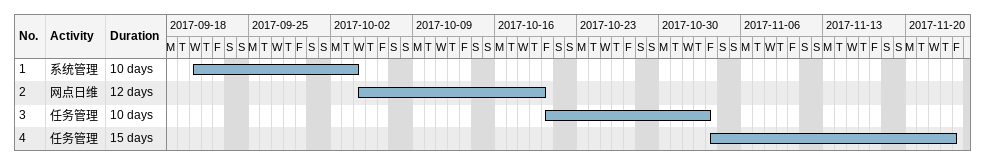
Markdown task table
| ID | Task | Duration | Start | Finish |
|---|---|---|---|---|
| 1 | 系统管理 | 10d | 2017-09-20 | 2017-10-04 |
| 2 | 网点日维 | 12d | 2017-10-04 | 2017-10-20 |
| 3 | 任务管理 | 10d | 2017-10-20 | 2017-11-03 |
| 4 | 任务管理 | 15d | 2017-11-03 | 2017-11-24 |
